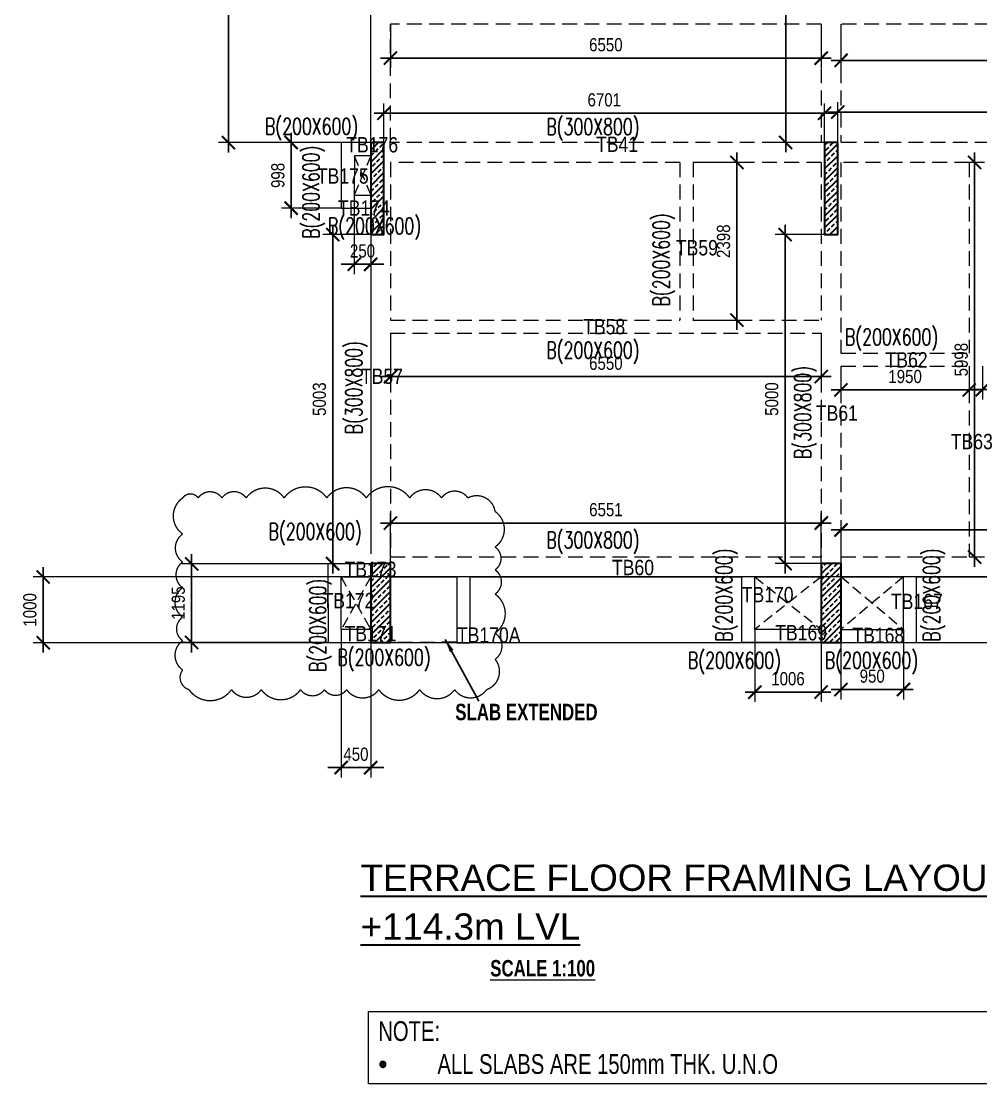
# Model space of a CAD drawing. Header units: millimetres. Extents: x -22 to 58002, y -26 to 25936.
# Drawn here: x -22 to 14567, y -26 to 16122 of the extents above; entities that cross this region are included whole.
import ezdxf

# ---------------------------------------------------------------- set-up
doc = ezdxf.new("R2010")
doc.units = ezdxf.units.MM
doc.linetypes.add('DASHED', pattern=[0.75, 0.5, -0.25])
doc.linetypes.add('HIDDEN', pattern=[9.525, 6.35, -3.175])
doc.layers.get('Defpoints').update_dxf_attribs({"color": 1})
for name, color, linetype, lineweight in [('G-ANNO-TEXT', 7, 'Continuous', 18), ('S-BEAM-IDEN', 2, 'Continuous', 9), ('S-COL HATCH', 8, 'Continuous', 35), ('S-COLS', 6, 'Continuous', 35), ('S-HEADING', 8, 'Continuous', 35), ('S_FRAMES', 4, 'Continuous', 9), ('STR-CUTOUT', 1, 'Continuous', 13)]:
    doc.layers.add(name, color=color, linetype=linetype, lineweight=lineweight)
doc.styles.add('Dim.s & Anno.(Misc.)', font='ARIALN.TTF')
doc.styles.add('ROMANS', font='romans.shx', dxfattribs={"width": 0.75})
doc.styles.add('SOBHA', font='swisscl.ttf', dxfattribs={"height": 200})
doc.styles.get("Standard").update_dxf_attribs({"font": 'arial.ttf'})
doc.styles.add('Swis721 LtCn BT_2', font='swisscl.ttf', dxfattribs={"height": 244.992296})
doc.dimstyles.new('A-GFC-100', dxfattribs={"dimscale": 100, "dimtxt": 2, "dimasz": 2, "dimexe": 1.5, "dimexo": 0, "dimgap": 1, "dimtad": 1, "dimdec": 0, "dimdsep": 46, "dimtxsty": 'Dim.s & Anno.(Misc.)', "dimblk": 'ARCHTICK', "dimcen": 0, "dimdle": 1.5, "dimclrd": 256, "dimclre": 8, "dimclrt": 6, "dimazin": 2, "dimtfac": 1, "dimtdec": 0, "dimtix": 1, "dimtmove": 2, "dimatfit": 3, "dimfxl": 1, "dimtolj": 1, "dimlwd": -1, "dimlwe": 9, "dimarcsym": 0})
pattern_1 = [(45, (-612703.72, 120513.6), (-89.80256, 89.80256), []), (45, (-612613.92, 120513.6), (-89.80256, 89.80256), [63.5, -31.75])]

# ---------------------------------------------------------------- blocks, each defined once
blk = doc.blocks.new('COLUMNS_TER')
at = {"layer": 'S-COL HATCH'}
h = blk.add_hatch(dxfattribs=at)
h.set_pattern_fill('ANSI33', color=8, scale=20)
h.set_pattern_definition(pattern_1)
h.paths.add_polyline_path([(200, -9400), (0, -9400), (0, -10800), (200, -10800)])
h = blk.add_hatch(dxfattribs=at)
h.set_pattern_fill('ANSI33', color=8, scale=20)
h.set_pattern_definition(pattern_1)
h.paths.add_polyline_path([(7101, -9400), (6901, -9400), (6901, -10800), (7101, -10800)])
h = blk.add_hatch(dxfattribs=at)
h.set_pattern_fill('ANSI33', color=8, scale=20)
h.set_pattern_definition(pattern_1)
h.paths.add_polyline_path([(300, -15800), (0, -15800), (0, -17000), (300, -17000)])
h = blk.add_hatch(dxfattribs=at)
h.set_pattern_fill('ANSI33', color=8, scale=20)
h.set_pattern_definition(pattern_1)
h.paths.add_polyline_path([(7151, -15800), (6851, -15800), (6851, -17000), (7151, -17000)])
at = {"layer": 'S-COLS'}
for points in [[(200, -9400), (0, -9400), (0, -10800), (200, -10800)], [(7101, -9400), (6901, -9400), (6901, -10800), (7101, -10800)], [(300, -15800), (0, -15800), (0, -17000), (300, -17000)], [(7151, -15800), (6851, -15800), (6851, -17000), (7151, -17000)]]:
    blk.add_lwpolyline(points, close=True, dxfattribs=at)
blk = doc.blocks.new('_ArchTick')
at = {"color": 0, "linetype": 'ByBlock', "const_width": 0.15}
blk.add_lwpolyline([(-0.5, -0.5), (0.5, 0.5)], dxfattribs=at)
blk = doc.blocks.new('*D158')
at = {"color": 8, "lineweight": 9, "transparency": 16777216}
for p, q in [((5592, 16080), (5592, 15412)), ((12142, 16080), (12142, 15412))]:
    blk.add_line(p, q, dxfattribs=at)
at = {"transparency": 16777216}
blk.add_line((5442, 15562), (12292, 15562), dxfattribs=at)
at = {"layer": 'Defpoints', "color": 0, "transparency": 16777216}
for p in [(5592, 16080), (12142, 16080), (12142, 15562)]:
    blk.add_point(p, dxfattribs=at)
at = {"transparency": 16777216, "xscale": 200, "yscale": 200, "zscale": 200, "rotation": 180}
blk.add_blockref('_ArchTick', (5592, 15562), dxfattribs=at)
at = {"transparency": 16777216, "xscale": 200, "yscale": 200, "zscale": 200}
blk.add_blockref('_ArchTick', (12142, 15562), dxfattribs=at)
at = {"color": 6, "transparency": 16777216, "insert": (8867, 15764), "char_height": 200, "attachment_point": 5, "style": 'Dim.s & Anno.(Misc.)'}
blk.add_mtext('\\A1;6550', dxfattribs=at)
blk = doc.blocks.new('*D159')
at = {"color": 8, "lineweight": 9, "transparency": 16777216}
for p, q in [((12442, 16080), (12442, 15377)), ((19092, 16080), (19092, 15377))]:
    blk.add_line(p, q, dxfattribs=at)
at = {"transparency": 16777216}
blk.add_line((12292, 15527), (19242, 15527), dxfattribs=at)
at = {"layer": 'Defpoints', "color": 0, "transparency": 16777216}
for p in [(12442, 16080), (19092, 16080), (19092, 15527)]:
    blk.add_point(p, dxfattribs=at)
at = {"transparency": 16777216, "xscale": 200, "yscale": 200, "zscale": 200, "rotation": 180}
blk.add_blockref('_ArchTick', (12442, 15527), dxfattribs=at)
at = {"transparency": 16777216, "xscale": 200, "yscale": 200, "zscale": 200}
blk.add_blockref('_ArchTick', (19092, 15527), dxfattribs=at)
at = {"color": 6, "transparency": 16777216, "insert": (15767, 15729), "char_height": 200, "attachment_point": 5, "style": 'Dim.s & Anno.(Misc.)'}
blk.add_mtext('\\A1;6650', dxfattribs=at)
blk = doc.blocks.new('*D165')
at = {"color": 8, "lineweight": 9, "transparency": 16777216}
for p, q in [((5492, 14280), (5492, 14874)), ((12193, 14280), (12193, 14874))]:
    blk.add_line(p, q, dxfattribs=at)
at = {"transparency": 16777216}
blk.add_line((5342, 14724), (12343, 14724), dxfattribs=at)
at = {"layer": 'Defpoints', "color": 0, "transparency": 16777216}
for p in [(12193, 14724), (5492, 14280), (12193, 14280)]:
    blk.add_point(p, dxfattribs=at)
at = {"transparency": 16777216, "xscale": 200, "yscale": 200, "zscale": 200, "rotation": 180}
blk.add_blockref('_ArchTick', (5492, 14724), dxfattribs=at)
at = {"transparency": 16777216, "xscale": 200, "yscale": 200, "zscale": 200}
blk.add_blockref('_ArchTick', (12193, 14724), dxfattribs=at)
at = {"color": 6, "transparency": 16777216, "insert": (8843, 14926), "char_height": 200, "attachment_point": 5, "style": 'Dim.s & Anno.(Misc.)'}
blk.add_mtext('\\A1;6701', dxfattribs=at)
blk = doc.blocks.new('*D166')
at = {"color": 8, "lineweight": 9, "transparency": 16777216}
for p, q in [((12393, 14280), (12393, 14892)), ((19193, 14280), (19193, 14892))]:
    blk.add_line(p, q, dxfattribs=at)
at = {"transparency": 16777216}
blk.add_line((12243, 14742), (19343, 14742), dxfattribs=at)
at = {"layer": 'Defpoints', "color": 0, "transparency": 16777216}
for p in [(19193, 14742), (12393, 14280), (19193, 14280)]:
    blk.add_point(p, dxfattribs=at)
at = {"transparency": 16777216, "xscale": 200, "yscale": 200, "zscale": 200, "rotation": 180}
blk.add_blockref('_ArchTick', (12393, 14742), dxfattribs=at)
at = {"transparency": 16777216, "xscale": 200, "yscale": 200, "zscale": 200}
blk.add_blockref('_ArchTick', (19193, 14742), dxfattribs=at)
at = {"color": 6, "transparency": 16777216, "insert": (15793, 14944), "char_height": 200, "attachment_point": 5, "style": 'Dim.s & Anno.(Misc.)'}
blk.add_mtext('\\A1;6800', dxfattribs=at)
blk = doc.blocks.new('*D177')
at = {"transparency": 16777216}
blk.add_line((3128, 14128), (3128, 22630), dxfattribs=at)
at = {"color": 8, "lineweight": 9, "transparency": 16777216}
for p, q in [((5292, 22480), (2978, 22480)), ((5292, 14278), (2978, 14278))]:
    blk.add_line(p, q, dxfattribs=at)
at = {"layer": 'Defpoints', "color": 0, "transparency": 16777216}
for p in [(3128, 22480), (5292, 22480), (5292, 14278)]:
    blk.add_point(p, dxfattribs=at)
at = {"transparency": 16777216, "xscale": 200, "yscale": 200, "zscale": 200}
for p, rotation in [((3128, 22480), 90), ((3128, 14278), 270)]:
    blk.add_blockref('_ArchTick', p, dxfattribs=dict(at, rotation=rotation))
at = {"color": 6, "transparency": 16777216, "insert": (2926, 18379), "char_height": 200, "attachment_point": 5, "rotation": 90, "style": 'Dim.s & Anno.(Misc.)'}
blk.add_mtext('\\A1;8202', dxfattribs=at)
blk = doc.blocks.new('*D179')
at = {"transparency": 16777216}
blk.add_line((11601, 14130), (11601, 22630), dxfattribs=at)
at = {"color": 8, "lineweight": 9, "transparency": 16777216}
for p, q in [((12143, 22480), (11451, 22480)), ((12193, 14280), (11451, 14280))]:
    blk.add_line(p, q, dxfattribs=at)
at = {"layer": 'Defpoints', "color": 0, "transparency": 16777216}
for p in [(11601, 22480), (12143, 22480), (12193, 14280)]:
    blk.add_point(p, dxfattribs=at)
at = {"transparency": 16777216, "xscale": 200, "yscale": 200, "zscale": 200}
for p, rotation in [((11601, 22480), 90), ((11601, 14280), 270)]:
    blk.add_blockref('_ArchTick', p, dxfattribs=dict(at, rotation=rotation))
at = {"color": 6, "transparency": 16777216, "insert": (11399, 18380), "char_height": 200, "attachment_point": 5, "rotation": 90, "style": 'Dim.s & Anno.(Misc.)'}
blk.add_mtext('\\A1;8200', dxfattribs=at)
blk = doc.blocks.new('*D199')
at = {"transparency": 16777216}
blk.add_line((4714, 13030), (4714, 7727), dxfattribs=at)
at = {"color": 8, "lineweight": 9, "transparency": 16777216}
for p, q in [((5292, 12880), (4564, 12880)), ((5292, 7877), (4564, 7877))]:
    blk.add_line(p, q, dxfattribs=at)
at = {"layer": 'Defpoints', "color": 0, "transparency": 16777216}
for p in [(5292, 12880), (4714, 7877), (5292, 7877)]:
    blk.add_point(p, dxfattribs=at)
at = {"transparency": 16777216, "xscale": 200, "yscale": 200, "zscale": 200}
for p, rotation in [((4714, 12880), 90), ((4714, 7877), 270)]:
    blk.add_blockref('_ArchTick', p, dxfattribs=dict(at, rotation=rotation))
at = {"color": 6, "transparency": 16777216, "insert": (4512, 10378), "char_height": 200, "attachment_point": 5, "rotation": 90, "style": 'Dim.s & Anno.(Misc.)'}
blk.add_mtext('\\A1;5003', dxfattribs=at)
blk = doc.blocks.new('*D240')
at = {"color": 8, "lineweight": 9, "transparency": 16777216}
for p, q in [((5592, 11380), (5592, 10571)), ((12142, 11380), (12142, 10571))]:
    blk.add_line(p, q, dxfattribs=at)
at = {"transparency": 16777216}
blk.add_line((5442, 10721), (12292, 10721), dxfattribs=at)
at = {"layer": 'Defpoints', "color": 0, "transparency": 16777216}
for p in [(5592, 11380), (12142, 11380), (12142, 10721)]:
    blk.add_point(p, dxfattribs=at)
at = {"transparency": 16777216, "xscale": 200, "yscale": 200, "zscale": 200, "rotation": 180}
blk.add_blockref('_ArchTick', (5592, 10721), dxfattribs=at)
at = {"transparency": 16777216, "xscale": 200, "yscale": 200, "zscale": 200}
blk.add_blockref('_ArchTick', (12142, 10721), dxfattribs=at)
at = {"color": 6, "transparency": 16777216, "insert": (8867, 10923), "char_height": 200, "attachment_point": 5, "style": 'Dim.s & Anno.(Misc.)'}
blk.add_mtext('\\A1;6550', dxfattribs=at)
blk = doc.blocks.new('*D241')
at = {"transparency": 16777216}
blk.add_line((10859, 11430), (10859, 14128), dxfattribs=at)
at = {"color": 8, "lineweight": 9, "transparency": 16777216}
for p, q in [((10192, 13978), (11009, 13978)), ((10192, 11580), (11009, 11580))]:
    blk.add_line(p, q, dxfattribs=at)
at = {"layer": 'Defpoints', "color": 0, "transparency": 16777216}
for p in [(10192, 13978), (10859, 13978), (10192, 11580)]:
    blk.add_point(p, dxfattribs=at)
at = {"transparency": 16777216, "xscale": 200, "yscale": 200, "zscale": 200}
for p, rotation in [((10859, 13978), 90), ((10859, 11580), 270)]:
    blk.add_blockref('_ArchTick', p, dxfattribs=dict(at, rotation=rotation))
at = {"color": 6, "transparency": 16777216, "insert": (10657, 12779), "char_height": 200, "attachment_point": 5, "rotation": 90, "style": 'Dim.s & Anno.(Misc.)'}
blk.add_mtext('\\A1;2398', dxfattribs=at)
blk = doc.blocks.new('*D242')
at = {"transparency": 16777216}
blk.add_line((11592, 13030), (11592, 7730), dxfattribs=at)
at = {"color": 8, "lineweight": 9, "transparency": 16777216}
for p, q in [((12393, 12880), (11442, 12880)), ((12443, 7880), (11442, 7880))]:
    blk.add_line(p, q, dxfattribs=at)
at = {"layer": 'Defpoints', "color": 0, "transparency": 16777216}
for p in [(12393, 12880), (11592, 7880), (12443, 7880)]:
    blk.add_point(p, dxfattribs=at)
at = {"transparency": 16777216, "xscale": 200, "yscale": 200, "zscale": 200}
for p, rotation in [((11592, 12880), 90), ((11592, 7880), 270)]:
    blk.add_blockref('_ArchTick', p, dxfattribs=dict(at, rotation=rotation))
at = {"color": 6, "transparency": 16777216, "insert": (11390, 10380), "char_height": 200, "attachment_point": 5, "rotation": 90, "style": 'Dim.s & Anno.(Misc.)'}
blk.add_mtext('\\A1;5000', dxfattribs=at)
blk = doc.blocks.new('*D243')
at = {"color": 8, "lineweight": 9, "transparency": 16777216}
for p, q in [((5592, 7880), (5592, 8646)), ((12143, 7880), (12143, 8646))]:
    blk.add_line(p, q, dxfattribs=at)
at = {"transparency": 16777216}
blk.add_line((5442, 8496), (12293, 8496), dxfattribs=at)
at = {"layer": 'Defpoints', "color": 0, "transparency": 16777216}
for p in [(12143, 8496), (5592, 7880), (12143, 7880)]:
    blk.add_point(p, dxfattribs=at)
at = {"transparency": 16777216, "xscale": 200, "yscale": 200, "zscale": 200, "rotation": 180}
blk.add_blockref('_ArchTick', (5592, 8496), dxfattribs=at)
at = {"transparency": 16777216, "xscale": 200, "yscale": 200, "zscale": 200}
blk.add_blockref('_ArchTick', (12143, 8496), dxfattribs=at)
at = {"color": 6, "transparency": 16777216, "insert": (8868, 8698), "char_height": 200, "attachment_point": 5, "style": 'Dim.s & Anno.(Misc.)'}
blk.add_mtext('\\A1;6551', dxfattribs=at)
blk = doc.blocks.new('*D244')
at = {"color": 8, "lineweight": 9, "transparency": 16777216}
for p, q in [((12443, 7880), (12443, 8541)), ((19093, 7880), (19093, 8541))]:
    blk.add_line(p, q, dxfattribs=at)
at = {"transparency": 16777216}
blk.add_line((12293, 8391), (19243, 8391), dxfattribs=at)
at = {"layer": 'Defpoints', "color": 0, "transparency": 16777216}
for p in [(19093, 8391), (12443, 7880), (19093, 7880)]:
    blk.add_point(p, dxfattribs=at)
at = {"transparency": 16777216, "xscale": 200, "yscale": 200, "zscale": 200, "rotation": 180}
blk.add_blockref('_ArchTick', (12443, 8391), dxfattribs=at)
at = {"transparency": 16777216, "xscale": 200, "yscale": 200, "zscale": 200}
blk.add_blockref('_ArchTick', (19093, 8391), dxfattribs=at)
at = {"color": 6, "transparency": 16777216, "insert": (15768, 8593), "char_height": 200, "attachment_point": 5, "style": 'Dim.s & Anno.(Misc.)'}
blk.add_mtext('\\A1;6650', dxfattribs=at)
blk = doc.blocks.new('*D245')
at = {"color": 8, "lineweight": 9, "transparency": 16777216}
for p, q in [((12442, 10880), (12442, 10370)), ((14392, 10880), (14392, 10370))]:
    blk.add_line(p, q, dxfattribs=at)
at = {"transparency": 16777216}
blk.add_line((14542, 10520), (12292, 10520), dxfattribs=at)
at = {"layer": 'Defpoints', "color": 0, "transparency": 16777216}
for p in [(12442, 10880), (14392, 10880), (12442, 10520)]:
    blk.add_point(p, dxfattribs=at)
at = {"transparency": 16777216, "xscale": 200, "yscale": 200, "zscale": 200, "rotation": 180}
blk.add_blockref('_ArchTick', (12442, 10520), dxfattribs=at)
at = {"transparency": 16777216, "xscale": 200, "yscale": 200, "zscale": 200}
blk.add_blockref('_ArchTick', (14392, 10520), dxfattribs=at)
at = {"color": 6, "transparency": 16777216, "insert": (13417, 10722), "char_height": 200, "attachment_point": 5, "style": 'Dim.s & Anno.(Misc.)'}
blk.add_mtext('\\A1;1950', dxfattribs=at)
blk = doc.blocks.new('*D246')
at = {"color": 8, "lineweight": 9, "transparency": 16777216}
for p, q in [((14592, 10880), (14592, 10373)), ((19095, 10880), (19095, 10373))]:
    blk.add_line(p, q, dxfattribs=at)
at = {"transparency": 16777216}
blk.add_line((14442, 10523), (19245, 10523), dxfattribs=at)
at = {"layer": 'Defpoints', "color": 0, "transparency": 16777216}
for p in [(14592, 10880), (19095, 10880), (19095, 10523)]:
    blk.add_point(p, dxfattribs=at)
at = {"transparency": 16777216, "xscale": 200, "yscale": 200, "zscale": 200, "rotation": 180}
blk.add_blockref('_ArchTick', (14592, 10523), dxfattribs=at)
at = {"transparency": 16777216, "xscale": 200, "yscale": 200, "zscale": 200}
blk.add_blockref('_ArchTick', (19095, 10523), dxfattribs=at)
at = {"color": 6, "transparency": 16777216, "insert": (16844, 10725), "char_height": 200, "attachment_point": 5, "style": 'Dim.s & Anno.(Misc.)'}
blk.add_mtext('\\A1;4503', dxfattribs=at)
blk = doc.blocks.new('*D247')
at = {"transparency": 16777216}
blk.add_line((14473, 7830), (14473, 14128), dxfattribs=at)
at = {"color": 8, "lineweight": 9, "transparency": 16777216}
for p, q in [((14392, 13978), (14623, 13978)), ((14392, 7980), (14623, 7980))]:
    blk.add_line(p, q, dxfattribs=at)
at = {"layer": 'Defpoints', "color": 0, "transparency": 16777216}
for p in [(14392, 13978), (14473, 13978), (14392, 7980)]:
    blk.add_point(p, dxfattribs=at)
at = {"transparency": 16777216, "xscale": 200, "yscale": 200, "zscale": 200}
for p, rotation in [((14473, 13978), 90), ((14473, 7980), 270)]:
    blk.add_blockref('_ArchTick', p, dxfattribs=dict(at, rotation=rotation))
at = {"color": 6, "transparency": 16777216, "insert": (14271, 10979), "char_height": 200, "attachment_point": 5, "rotation": 90, "style": 'Dim.s & Anno.(Misc.)'}
blk.add_mtext('\\A1;5998', dxfattribs=at)
blk = doc.blocks.new('*D227')
at = {"transparency": 16777216}
blk.add_line((312, 7826), (312, 6526), dxfattribs=at)
at = {"color": 8, "lineweight": 9, "transparency": 16777216}
for p, q in [((22169, 7676), (162, 7676)), ((22169, 6676), (162, 6676))]:
    blk.add_line(p, q, dxfattribs=at)
at = {"layer": 'Defpoints', "color": 0, "transparency": 16777216}
for p in [(22169, 7676), (312, 6676), (22169, 6676)]:
    blk.add_point(p, dxfattribs=at)
at = {"transparency": 16777216, "xscale": 200, "yscale": 200, "zscale": 200}
for p, rotation in [((312, 7676), 90), ((312, 6676), 270)]:
    blk.add_blockref('_ArchTick', p, dxfattribs=dict(at, rotation=rotation))
at = {"color": 6, "transparency": 16777216, "insert": (110, 7176), "char_height": 200, "attachment_point": 5, "rotation": 90, "style": 'Dim.s & Anno.(Misc.)'}
blk.add_mtext('\\A1;1000', dxfattribs=at)
blk = doc.blocks.new('*D230')
at = {"color": 8, "lineweight": 9, "transparency": 16777216}
for p, q in [((12442, 6880), (12442, 5816)), ((13392, 6880), (13392, 5816))]:
    blk.add_line(p, q, dxfattribs=at)
at = {"transparency": 16777216}
blk.add_line((12292, 5966), (13542, 5966), dxfattribs=at)
at = {"layer": 'Defpoints', "color": 0, "transparency": 16777216}
for p in [(12442, 6880), (13392, 6880), (13392, 5966)]:
    blk.add_point(p, dxfattribs=at)
at = {"transparency": 16777216, "xscale": 200, "yscale": 200, "zscale": 200, "rotation": 180}
blk.add_blockref('_ArchTick', (12442, 5966), dxfattribs=at)
at = {"transparency": 16777216, "xscale": 200, "yscale": 200, "zscale": 200}
blk.add_blockref('_ArchTick', (13392, 5966), dxfattribs=at)
at = {"color": 6, "transparency": 16777216, "insert": (12917, 6168), "char_height": 200, "attachment_point": 5, "style": 'Dim.s & Anno.(Misc.)'}
blk.add_mtext('\\A1;950', dxfattribs=at)
blk = doc.blocks.new('*D231')
at = {"color": 8, "lineweight": 9, "transparency": 16777216}
for p, q in [((11133, 6880), (11133, 5776)), ((12139, 6880), (12139, 5776))]:
    blk.add_line(p, q, dxfattribs=at)
at = {"transparency": 16777216}
blk.add_line((12289, 5926), (10983, 5926), dxfattribs=at)
at = {"layer": 'Defpoints', "color": 0, "transparency": 16777216}
for p in [(11133, 6880), (12139, 6880), (11133, 5926)]:
    blk.add_point(p, dxfattribs=at)
at = {"transparency": 16777216, "xscale": 200, "yscale": 200, "zscale": 200, "rotation": 180}
blk.add_blockref('_ArchTick', (11133, 5926), dxfattribs=at)
at = {"transparency": 16777216, "xscale": 200, "yscale": 200, "zscale": 200}
blk.add_blockref('_ArchTick', (12139, 5926), dxfattribs=at)
at = {"color": 6, "transparency": 16777216, "insert": (11636, 6128), "char_height": 200, "attachment_point": 5, "style": 'Dim.s & Anno.(Misc.)'}
blk.add_mtext('\\A1;1006', dxfattribs=at)
blk = doc.blocks.new('*D232')
at = {"color": 8, "lineweight": 9, "transparency": 16777216}
for p, q in [((4842, 6878), (4842, 4629)), ((5292, 6880), (5292, 4629))]:
    blk.add_line(p, q, dxfattribs=at)
at = {"transparency": 16777216}
for p, q in [((4842, 4779), (4642, 4779)), ((5292, 4779), (4842, 4779)), ((5292, 4779), (5492, 4779))]:
    blk.add_line(p, q, dxfattribs=at)
at = {"layer": 'Defpoints', "color": 0, "transparency": 16777216}
for p in [(4842, 6878), (5292, 6880), (4842, 4779)]:
    blk.add_point(p, dxfattribs=at)
at = {"transparency": 16777216, "xscale": 200, "yscale": 200, "zscale": 200}
blk.add_blockref('_ArchTick', (4842, 4779), dxfattribs=at)
at = {"transparency": 16777216, "xscale": 200, "yscale": 200, "zscale": 200, "rotation": 180}
blk.add_blockref('_ArchTick', (5292, 4779), dxfattribs=at)
at = {"color": 6, "transparency": 16777216, "insert": (5067, 4981), "char_height": 200, "attachment_point": 5, "style": 'Dim.s & Anno.(Misc.)'}
blk.add_mtext('\\A1;450', dxfattribs=at)
blk = doc.blocks.new('*D233')
at = {"transparency": 16777216}
blk.add_line((2569, 8025), (2569, 6530), dxfattribs=at)
at = {"color": 8, "lineweight": 9, "transparency": 16777216}
for p, q in [((4641, 7875), (2419, 7875)), ((4643, 6680), (2419, 6680))]:
    blk.add_line(p, q, dxfattribs=at)
at = {"layer": 'Defpoints', "color": 0, "transparency": 16777216}
for p in [(4641, 7875), (2569, 6680), (4643, 6680)]:
    blk.add_point(p, dxfattribs=at)
at = {"transparency": 16777216, "xscale": 200, "yscale": 200, "zscale": 200}
for p, rotation in [((2569, 7875), 90), ((2569, 6680), 270)]:
    blk.add_blockref('_ArchTick', p, dxfattribs=dict(at, rotation=rotation))
at = {"color": 6, "transparency": 16777216, "insert": (2367, 7278), "char_height": 200, "attachment_point": 5, "rotation": 90, "style": 'Dim.s & Anno.(Misc.)'}
blk.add_mtext('\\A1;1195', dxfattribs=at)
blk = doc.blocks.new('*D234')
at = {"color": 8, "lineweight": 9, "transparency": 16777216}
for p, q in [((5042, 13480), (5042, 12278)), ((5292, 13480), (5292, 12278))]:
    blk.add_line(p, q, dxfattribs=at)
at = {"transparency": 16777216}
for p, q in [((5042, 12428), (4842, 12428)), ((5042, 12428), (5292, 12428)), ((5292, 12428), (5492, 12428))]:
    blk.add_line(p, q, dxfattribs=at)
at = {"layer": 'Defpoints', "color": 0, "transparency": 16777216}
for p in [(5042, 13480), (5292, 13480), (5292, 12428)]:
    blk.add_point(p, dxfattribs=at)
at = {"transparency": 16777216, "xscale": 200, "yscale": 200, "zscale": 200}
blk.add_blockref('_ArchTick', (5042, 12428), dxfattribs=at)
at = {"transparency": 16777216, "xscale": 200, "yscale": 200, "zscale": 200, "rotation": 180}
blk.add_blockref('_ArchTick', (5292, 12428), dxfattribs=at)
at = {"color": 6, "transparency": 16777216, "insert": (5167, 12630), "char_height": 200, "attachment_point": 5, "style": 'Dim.s & Anno.(Misc.)'}
blk.add_mtext('\\A1;250', dxfattribs=at)
blk = doc.blocks.new('*D235')
at = {"transparency": 16777216}
blk.add_line((4083, 14428), (4083, 13130), dxfattribs=at)
at = {"color": 8, "lineweight": 9, "transparency": 16777216}
for p, q in [((4843, 14278), (3933, 14278)), ((4842, 13280), (3933, 13280))]:
    blk.add_line(p, q, dxfattribs=at)
at = {"layer": 'Defpoints', "color": 0, "transparency": 16777216}
for p in [(4843, 14278), (4083, 13280), (4842, 13280)]:
    blk.add_point(p, dxfattribs=at)
at = {"transparency": 16777216, "xscale": 200, "yscale": 200, "zscale": 200}
for p, rotation in [((4083, 14278), 90), ((4083, 13280), 270)]:
    blk.add_blockref('_ArchTick', p, dxfattribs=dict(at, rotation=rotation))
at = {"color": 6, "transparency": 16777216, "insert": (3881, 13779), "char_height": 200, "attachment_point": 5, "rotation": 90, "style": 'Dim.s & Anno.(Misc.)'}
blk.add_mtext('\\A1;998', dxfattribs=at)

msp = doc.modelspace()

# ---------------------------------------------------------------- linework, layer by layer
at = {"const_width": 20}
msp.add_lwpolyline([(2432.8, 8877.5, 0.5205671), (2432.8, 8329.8, 0.5205671), (2432.8, 7903.1, 0.5205671), (2432.8, 7513.1, 0.5205671), (2432.8, 7066, 0.5205671), (2432.8, 6708.5, 0.5205671), (2432.8, 6262.6, 0.5205671), (2528.2, 5964, 0.5205671), (3175.6, 5964, 0.5205671), (3628.3, 5964, 0.5205671), (4224.7, 5964, 0.5205671), (4587.9, 5964, 0.5205671), (4925.2, 5964, 0.5205671), (5413.9, 5964, 0.5205671), (6036, 5964, 0.5205671), (6568.1, 5964, 0.5205671), (7054.4, 5964, 0.5205671), (7182.9, 6424.5, 0.5205671), (7182.9, 6824, 0.5205671), (7182.9, 7415.8, 0.5205671), (7182.9, 7784.7, 0.5205671), (7182.9, 8131.5, 0.5205671), (7182.9, 8671.6, 0.5205671), (6769.4, 8877.5, 0.5205671), (6368.3, 8877.5, 0.5205671), (5884.5, 8877.5, 0.5205671), (5224.5, 8877.5, 0.5205671), (4624.3, 8877.5, 0.5205671), (3976.3, 8877.5, 0.5205671), (3398.7, 8877.5, 0.5205671), (3030.4, 8877.5, 0.5205671), (2668.7, 8877.5, 0.5205671)], format="xyb", close=True, dxfattribs=at)
at = {"layer": 'S_FRAMES'}
for p, q in [((5292.1, 14277.9), (5292.1, 22332.1)), ((5292.1, 13280), (5292.1, 8027.9)), ((4641.3, 7874.9), (4642.8, 6680.1)), ((5292.1, 7876.6), (4642.1, 7876.6)), ((5592.1, 7680.1), (5592.1, 6680.1)), ((5592.1, 7676.7), (6603.2, 7676.7)), ((6803.2, 7676.7), (10933.2, 7676.7)), ((11132.7, 7676.7), (12142.1, 7676.7)), ((12442.1, 7680.1), (13392.1, 7680.1)), ((13592.1, 7680.1), (14778.7, 7680.1)), ((4642.8, 6680.1), (5592.1, 6680.1)), ((12442.1, 6680.1), (12442.1, 6680.2))]:
    msp.add_line(p, q, dxfattribs=at)
at = {"layer": 'S_FRAMES', "linetype": 'DASHED', "ltscale": 450}
for p, q in [((5592.1, 14277.9), (5592.1, 16080)), ((12142.1, 16080), (5592.1, 16080)), ((12142.1, 16080), (12142.1, 14277.9)), ((12442.1, 16080), (12442.1, 14277.9)), ((19092.1, 16080), (12442.1, 16080)), ((19092.1, 14277.9), (12442.1, 14277.9)), ((5592.1, 13977.9), (5592.1, 11580)), ((9992.1, 13977.9), (9992.1, 11580)), ((10192.1, 13977.9), (10192.1, 11580)), ((12442.1, 13977.9), (12442.1, 11080)), ((14392.2, 13977.9), (12442.1, 13977.9)), ((14392.2, 13977.9), (14392.2, 11080)), ((5592.1, 11580), (9992.1, 11580)), ((10192.1, 11580), (12142.1, 11580)), ((5592.1, 11380), (5592.1, 7980.1)), ((5592.1, 11380), (12142.1, 11380)), ((12442.1, 11080), (14392.2, 11080)), ((12442.1, 10880), (12442.1, 7980.1)), ((12442.1, 10880), (14392.2, 10880)), ((14392.2, 10880), (14392.2, 7980.1)), ((5592.1, 7980.1), (12142.1, 7980.1)), ((12442.1, 7980.1), (14392.2, 7980.1)), ((6600.1, 6684.1), (5592.1, 6680))]:
    msp.add_line(p, q, dxfattribs=at)
at = {"layer": 'S_FRAMES', "linetype": 'Continuous', "ltscale": 450}
msp.add_line((5292.1, 14077.9), (5292.1, 13480), dxfattribs=at)
at = {"layer": 'S_FRAMES'}
for points in [[(5292.1, 14277.9), (4843.3, 14277.9), (4841.8, 13280), (5292.1, 13280)], [(6603.2, 7676.7), (6603.3, 6676.5), (6803.3, 6676.6), (6803.2, 7676.7)], [(12144.4, 6679.7), (10932.7, 6683.2), (10933.2, 7676.8)], [(12138.9, 6880.1), (11132.7, 6880.1), (11132.7, 7676.7)], [(12142.1, 7680.1), (12142.1, 6680.2), (13592.1, 6680.2), (13592.1, 7680.1)], [(12442.1, 7680.1), (12442.1, 6880.2), (13392.1, 6880.2), (13392.1, 7680.1)]]:
    msp.add_lwpolyline(points, dxfattribs=at)
at = {"layer": 'S_FRAMES', "linetype": 'DASHED', "ltscale": 450}
for points in [[(12142.1, 14277.9), (5592.1, 14277.9)], [(9992.1, 13977.9), (5592.1, 13977.9)], [(12142.1, 13977.9), (10192.1, 13977.9)], [(12142.1, 13977.9), (12142.1, 11580)], [(12142.1, 11380), (12142.1, 7980.1)]]:
    msp.add_lwpolyline(points, dxfattribs=at)
at = {"layer": 'S_FRAMES', "linetype": 'Continuous', "ltscale": 450}
for points in [[(5292.1, 14077.9), (5043, 14077.9), (5042.1, 13480), (5292.1, 13480)], [(5292.1, 6880.1), (4842.5, 6878.4), (4841.6, 7674.9), (5292.1, 7676.6), (5292.1, 6880.1)]]:
    msp.add_lwpolyline(points, dxfattribs=at)
at = {"layer": 'STR-CUTOUT', "color": 1, "linetype": 'HIDDEN', "ltscale": 25}
for p, q in [((5292.2, 14077.9), (5042.2, 13480)), ((5042.2, 14077.9), (5292.2, 13480)), ((4841.7, 7674.9), (5292.2, 6882.2)), ((5292.1, 7676.6), (4842.6, 6878.4)), ((12142.2, 7680.1), (11132.8, 6880.1)), ((11132.8, 7676.7), (12142.2, 6880.2)), ((12441.3, 7682.1), (13392.2, 6880.2)), ((13392.2, 7680.1), (12441.3, 6880.2))]:
    msp.add_line(p, q, dxfattribs=at)

# ---------------------------------------------------------------- block references
msp.add_blockref('COLUMNS_TER', (5292.1, 23680.2))

# ---------------------------------------------------------------- texts
at = {"style": 'Dim.s & Anno.(Misc.)'}
for s, p in [('TB176', (4920.2, 14128.2)), ('TB41', (8717.4, 14136.3)), ('TB175', (4473.5, 13653.9)), ('TB174', (4794.6, 13165.7)), ('TB59', (9932.1, 12563.6)), ('TB58', (8522.1, 11364)), ('TB62', (13120.3, 10859.3)), ('TB57', (5143.7, 10610.7)), ('TB61', (12059.3, 10050.3)), ('TB63', (14111.4, 9617.8)), ('TB60', (8960.3, 7703.4)), ('TB173', (4894.9, 7675.5)), ('TB172', (4559.8, 7201.2)), ('TB170', (10933.2, 7291.5)), ('TB167', (13201.4, 7187.3)), ('TB169', (11442.3, 6713)), ('TB171', (4894.9, 6699)), ('TB170A', (6603.3, 6676.5)), ('TB168', (12615, 6671.1))]:
    msp.add_text(s, height=233.43, dxfattribs=at).set_placement(p)
at = {"layer": 'G-ANNO-TEXT', "color": 1, "char_height": 250, "width": 4617, "attachment_point": 1, "line_spacing_factor": 0.971848, "style": 'Swis721 LtCn BT_2'}
for s, insert in [('{\\fSwis721 LtCn BT|b1|i0|c0|p34;SLAB EXTENDED}', (6577.6, 5748.5)), ('{\\fSwis721 LtCn BT|b1|i0|c0|p34;\\LSCALE 1:100}', (7109.2, 1854.6))]:
    msp.add_mtext(s, dxfattribs=dict(at, insert=insert))
at = {"layer": 'G-ANNO-TEXT', "color": 6, "insert": (5406.6, 522), "char_height": 300, "width": 10202.556, "attachment_point": 4, "style": 'SOBHA', "bg_fill": 16, "box_fill_scale": 1.5, "bg_fill_color": 256, "bg_fill_transparency": 0}
msp.add_mtext('NOTE: \\P\\pxi-3,l3,t3;{\\fSymbol|b0|i0|c2|p18;·^I}ALL SLABS ARE 150mm THK. U.N.O', dxfattribs=at)
at = {"layer": 'S-BEAM-IDEN', "color": 1, "style": 'ROMANS', "width": 0.7}
for p in [(3683.9, 14399.2), (4641, 12886.7), (7962.6, 10998.8), (3738.8, 8242.9), (4785.6, 6329.4), (10114.2, 6284.3), (12197.6, 6284.3)]:
    msp.add_text('B(200X600)', height=250, dxfattribs=at).set_placement(p)
at = {"layer": 'S-BEAM-IDEN', "color": 3, "style": 'ROMANS', "width": 0.7}
for s, p in [('B(300X800)', (7962.6, 14393.5)), ('B(200X600)', (12502.8, 11199.7)), ('B(300X800)', (7962.6, 8112))]:
    msp.add_text(s, height=250, dxfattribs=at).set_placement(p)
at = {"layer": 'S-BEAM-IDEN', "color": 1, "style": 'ROMANS', "width": 0.7}
for p in [(4510.5, 12814.8), (9832.6, 11786.6), (10787.4, 6692.9), (13943, 6692.9), (4612, 6231.2)]:
    msp.add_text('B(200X600)', height=250, rotation=90, dxfattribs=at).set_placement(p)
at = {"layer": 'S-BEAM-IDEN', "color": 3, "style": 'ROMANS', "width": 0.7}
for p in [(5159.9, 9844.1), (11985.8, 9467)]:
    msp.add_text('B(300X800)', height=250, rotation=90, dxfattribs=at).set_placement(p)
at = {"layer": 'S-HEADING', "color": 6}
for s, p in [('%%UTERRACE FLOOR FRAMING LAYOUT.', (5137.9, 2905.8)), ('%%U+114.3m LVL', (5137.9, 2163))]:
    msp.add_text(s, height=400, rotation=359.99719, dxfattribs=at).set_placement(p)

# ---------------------------------------------------------------- dimensions: what is measured, and where the dimension line sits
for base, p1, p2, picture, middle in [((3127.8, 22480.3), (5292.1, 14277.9), (5292.1, 22480.3), '*D177', (2925.7, 18379.1)), ((11601.4, 22480.3), (12193, 14280), (12143.1, 22480.3), '*D179', (11399.3, 18380.1)), ((4082.9, 13280), (4843.3, 14277.9), (4841.8, 13280), '*D235', (3880.7, 13778.9)), ((10859.4, 13977.9), (10192.1, 11580), (10192.1, 13977.9), '*D241', (10657.3, 12778.9)), ((14473.4, 13977.9), (14392.2, 7980.1), (14392.2, 13977.9), '*D247', (14271.3, 10979)), ((4714.3, 7876.6), (5292.1, 12880), (5292, 7876.6), '*D199', (4512.2, 10378.3)), ((11592.4, 7879.9), (12393, 12880), (12443, 7879.9), '*D242', (11390.3, 10380)), ((2569.4, 6680.1), (4641.3, 7874.9), (4642.8, 6680.1), '*D233', (2367.3, 7277.5)), ((311.7, 6675.9), (22169.2, 7676), (22169.4, 6675.9), '*D227', (109.6, 7175.9))]:
    dim = msp.add_linear_dim(base=base, p1=p1, p2=p2, angle=90, dimstyle='A-GFC-100')
    dim.commit()
    dim.dimension.update_dxf_attribs({"geometry": picture, "text_midpoint": middle})
for base, p1, p2, picture, middle in [((12142.1, 15562.4), (5592.1, 16080), (12142.1, 16080), '*D158', (8867.1, 15764.5)), ((19092.1, 15526.6), (12442.1, 16080), (19092.1, 16080), '*D159', (15767.1, 15728.7)), ((12193, 14724.1), (5492, 14280), (12193, 14280), '*D165', (8842.5, 14926.2)), ((19193, 14741.8), (12393, 14280), (19193, 14280), '*D166', (15793, 14943.9)), ((5292.2, 12428.2), (5042.1, 13480), (5292.2, 13480), '*D234', (5167.2, 12630.3)), ((12142.1, 10720.7), (5592.1, 11380), (12142.1, 11380), '*D240', (8867.1, 10922.8)), ((12442.1, 10519.5), (14392.2, 10880), (12442.1, 10880), '*D245', (13417.1, 10721.6)), ((19095.3, 10522.5), (14592.2, 10880), (19095.3, 10880), '*D246', (16843.7, 10724.6)), ((12143, 8496.4), (5592, 7879.9), (12143, 7879.9), '*D243', (8867.5, 8698.5)), ((19093, 8391), (12443, 7879.9), (19093, 7879.9), '*D244', (15768, 8593.1)), ((4842.5, 4778.6), (5292.1, 6880.1), (4842.5, 6878.4), '*D232', (5067.3, 4980.7)), ((11132.7, 5925.7), (12138.9, 6880.1), (11132.7, 6880.1), '*D231', (11635.8, 6127.8)), ((13392.1, 5966.3), (12442.1, 6880.2), (13392.1, 6880.2), '*D230', (12917.1, 6168.4))]:
    dim = msp.add_linear_dim(base=base, p1=p1, p2=p2, dimstyle='A-GFC-100')
    dim.commit()
    dim.dimension.update_dxf_attribs({"geometry": picture, "text_midpoint": middle})

# ---------------------------------------------------------------- leaders
msp.add_leader([(6426.2, 6727.9), (6938.2, 5790.4)], dimstyle='A-GFC-100', override={"dimtad": 0, "dimclrd": 1})

doc.saveas('drawing.dxf')
